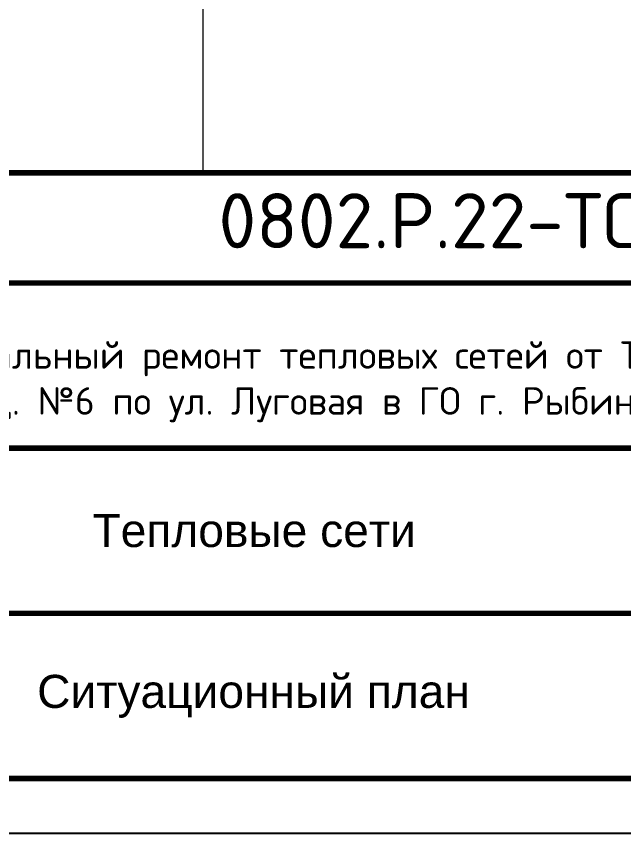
# Model space of a CAD drawing. Header units: millimetres. Extents: x 1114 to 8235, y 637 to 5441.
# Drawn here: x 2546.1 to 2601.2, y 1179.4 to 1253.6 of the extents above; entities that cross this region are included whole.
import ezdxf
from ezdxf.enums import TextEntityAlignment as Align

# ---------------------------------------------------------------- set-up
doc = ezdxf.new("R2010")
doc.units = ezdxf.units.MM
doc.layers.add('Размеры на чертеже', color=250, linetype='Continuous', lineweight=25)
doc.styles.add('-ISOCPEUR-', font='isocpeur.ttf')
doc.styles.get("Standard").update_dxf_attribs({"font": 'arial.ttf'})
picture_1 = doc.add_image_def('image3.jpg', size_in_pixel=(1066, 807))

# ---------------------------------------------------------------- blocks, each defined once
blk = doc.blocks.new('*U316')
blk.add_lwpolyline([(0, 0), (420, 0), (420, -297), (0, -297)], close=True)
at = {"const_width": 0.5}
blk.add_lwpolyline([(20, -5), (415, -5), (415, -292), (20, -292)], close=True, dxfattribs=at)
for points in [[(230, -292), (230, -237), (415, -237)], [(295, -247), (415, -247)], [(230, -262), (415, -262)], [(295, -277), (415, -277)]]:
    blk.add_lwpolyline(points, dxfattribs=at)
at = {"insert": (353.343, -255.971), "char_height": 2.5, "width": 124.31117, "attachment_point": 5, "style": '-ISOCPEUR-'}
blk.add_mtext('\\pi3.21545;{\\C7;«Капитальный ремонт тепловых сетей от ТК-8013 по ул. Куйбышева,д.7 до ж/д. №6 по ул. Луговая в ГО г. Рыбинск Ярославской области».}', dxfattribs=at)
blk.add_attdef('РАЗРАБОТАЛ', text='', height=2.5).set_placement((250.501, -264.224), align=Align.MIDDLE_LEFT)
at = {"flags": 8}
for tag, height, p in [('ДАТА', 2.5, (290.074, -264.402)), ('ЛИСТ', 3, (386.388, -271.915)), ('ЛИСТОВ', 3, (403.888, -271.915))]:
    blk.add_attdef(tag, text='', height=height, dxfattribs=at).set_placement(p, align=Align.MIDDLE_CENTER)
blk.add_attdef('ПРОВЕРИЛ', (250.749, -270.729), '', height=2.5)
for tag, p in [('ТЕПЛОВЫЕ_СЕТИ_001', (315.411, -270.975)), ('ИМЯ_ЧЕРТЕЖА_001', (317.508, -285.584))]:
    blk.add_attdef(tag, p, '', height=3, dxfattribs=at)
at = {"style": '-ISOCPEUR-', "flags": 8}
blk.add_attdef('ФОРМАТ', text='', height=3, dxfattribs=at).set_placement((380.972, -294.745), align=Align.MIDDLE_CENTER)

msp = doc.modelspace()

# ---------------------------------------------------------------- block references
at = {"layer": 'Размеры на чертеже', "lineweight": 90}
ref = msp.add_blockref('*U316', (2237.597, 1476.353), dxfattribs=at)
ref.add_attrib('ИМЯ_ЧЕРТЕЖА_001', 'Ситуационный план', (2547.985, 1190.768), dxfattribs={"layer": '0', "height": 3, "flags": 8})
ref.add_attrib('ТЕПЛОВЫЕ_СЕТИ_001', 'Тепловые сети', (2553.008, 1205.377), dxfattribs={"layer": '0', "height": 3, "flags": 8})

# ---------------------------------------------------------------- texts
at = {"insert": (2564.45, 1237.502), "char_height": 5, "width": 38.55785, "attachment_point": 1, "style": '-ISOCPEUR-'}
msp.add_mtext('0802.Р.22-ТС.1', dxfattribs=at)

# ---------------------------------------------------------------- pictures from other files: only their frames are drawn
at = {"color": 7, "lineweight": 0, "true_color": 0xffffff}
image = msp.add_image(picture_1, insert=(2263.459, 1239.33), size_in_units=(299.58, 226.793), rotation=0.00084, dxfattribs=at)
image.dxf.flags = 7

doc.saveas('drawing.dxf')
